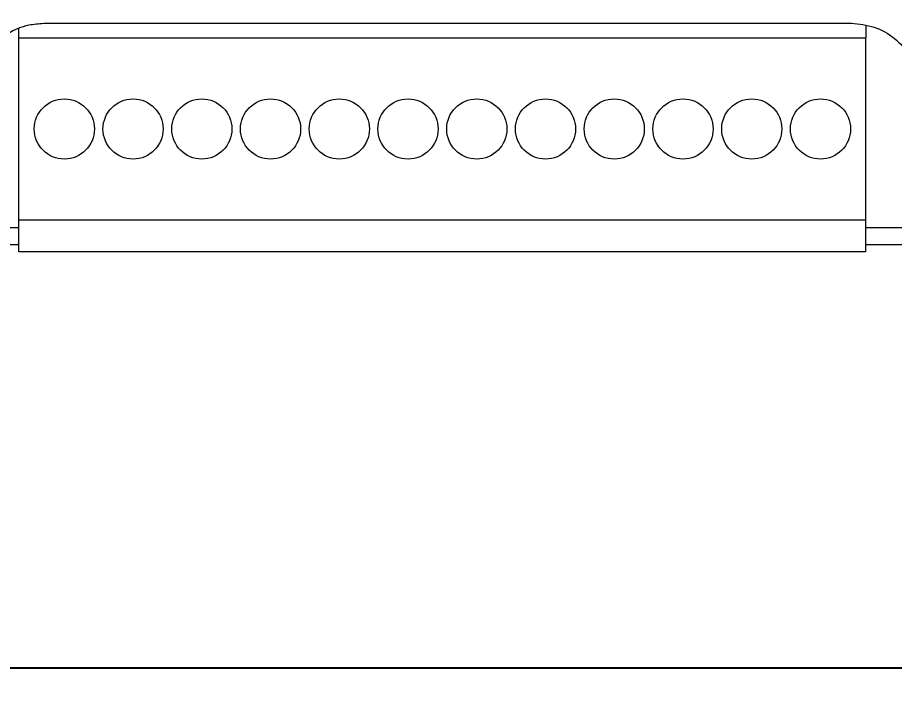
# Model space of a CAD drawing. Header units: millimetres. Extents: x 983 to 2111, y 2638 to 4457.
# Drawn here: x 2029.2 to 2080.2, y 4136.7 to 4175.8 of the extents above; entities that cross this region are included whole.
import ezdxf

# ---------------------------------------------------------------- set-up
doc = ezdxf.new("R2010")
doc.units = ezdxf.units.MM
doc.styles.get("Standard").update_dxf_attribs({"font": ''})
doc.styles.get('Standard').set_extended_font_data('SimSun')
doc.dimstyles.new('ISO-25', dxfattribs={"dimtxt": 2.5, "dimasz": 2.5, "dimexe": 1.25, "dimexo": 0.625, "dimtad": 1, "dimtxsty": 'Standard', "dimcen": 2.5, "dimadec": 0, "dimazin": 0, "dimtfac": 1, "dimtmove": 0, "dimatfit": 3, "dimfxl": 1, "dimarcsym": 0})

# ---------------------------------------------------------------- blocks, each defined once
blk = doc.blocks.new('*D207')
at = {"color": 0, "lineweight": -2, "transparency": 16777216}
for p, q in [((1955.429, 4182.134), (1955.429, 4136.669)), ((2085.429, 4182.134), (2085.429, 4136.669)), ((1957.929, 4137.919), (2082.929, 4137.919))]:
    blk.add_line(p, q, dxfattribs=at)
at = {"color": 0, "lineweight": -3, "transparency": 16777216}
for points in [[(1957.929, 4138.335), (1957.929, 4137.502), (1955.429, 4137.919)], [(2082.929, 4138.335), (2082.929, 4137.502), (2085.429, 4137.919)]]:
    blk.add_solid(points, dxfattribs=at)
at = {"layer": 'Defpoints', "color": 0, "lineweight": -3, "transparency": 16777216}
for p in [(1955.429, 4182.759), (2085.429, 4182.759), (2085.429, 4137.919)]:
    blk.add_point(p, dxfattribs=at)
at = {"color": 0, "lineweight": -3, "transparency": 16777216, "insert": (2020.429, 4139.794), "char_height": 2.5, "attachment_point": 5}
blk.add_mtext('130', dxfattribs=at)
blk = doc.blocks.new('1215DCDCDC')
at = {"color": 7, "linetype": 'Continuous', "lineweight": 15}
for p, q in [((2029.289, 4174.595), (2029.289, 4175.115)), ((2030.729, 4175.445), (2077.729, 4175.445)), ((2078.569, 4175.302), (2078.569, 4174.595)), ((2029.289, 4163.995), (2029.289, 4174.595)), ((2029.289, 4174.595), (2078.569, 4174.595)), ((2078.569, 4163.995), (2078.569, 4174.595)), ((2078.569, 4163.995), (2029.289, 4163.995)), ((2029.289, 4162.145), (2029.289, 4163.995)), ((2078.569, 4162.145), (2078.569, 4163.995)), ((2029.289, 4163.545), (2025.229, 4163.545)), ((2081.229, 4163.545), (2078.569, 4163.545)), ((2029.289, 4162.545), (2025.229, 4162.545)), ((2082.729, 4162.545), (2078.569, 4162.545)), ((2078.569, 4162.145), (2029.289, 4162.145))]:
    blk.add_line(p, q, dxfattribs=at)
for centre in [(2031.929, 4169.295), (2035.929, 4169.295), (2039.929, 4169.295), (2043.929, 4169.295), (2047.929, 4169.295), (2051.929, 4169.295), (2055.929, 4169.295), (2059.929, 4169.295), (2063.929, 4169.295), (2067.929, 4169.295), (2071.929, 4169.295), (2075.929, 4169.295)]:
    blk.add_circle(centre, 1.75, dxfattribs=at)
for points, knots in [([(2026.729, 4171.445), (2026.775, 4171.897), (2026.868, 4172.801), (2027.563, 4174.011), (2028.589, 4174.908), (2029.71, 4175.376), (2030.44, 4175.425), (2030.729, 4175.445)], [0, 0, 0, 0, 0.216394, 0.432599, 0.650531, 0.86152, 1, 1, 1, 1]), ([(2077.729, 4175.445), (2078.178, 4175.401), (2079.076, 4175.312), (2080.272, 4174.625), (2081.177, 4173.614), (2081.66, 4172.489), (2081.709, 4171.743), (2081.729, 4171.445)], [0, 0, 0, 0, 0.214027, 0.428044, 0.64231, 0.857065, 1, 1, 1, 1])]:
    blk.add_open_spline(points, degree=3, knots=knots, dxfattribs=at)

msp = doc.modelspace()

# ---------------------------------------------------------------- block references
at = {"lineweight": -3}
msp.add_blockref('1215DCDCDC', (0, 0), dxfattribs=at)

# ---------------------------------------------------------------- dimensions: what is measured, and where the dimension line sits
dim = msp.add_linear_dim(base=(2085.429, 4137.919), p1=(1955.429, 4182.759), p2=(2085.429, 4182.759), dimstyle='ISO-25', dxfattribs=at)
dim.commit()
dim.dimension.update_dxf_attribs({"geometry": '*D207', "text_midpoint": (2020.429, 4139.794)})

doc.saveas('drawing.dxf')
